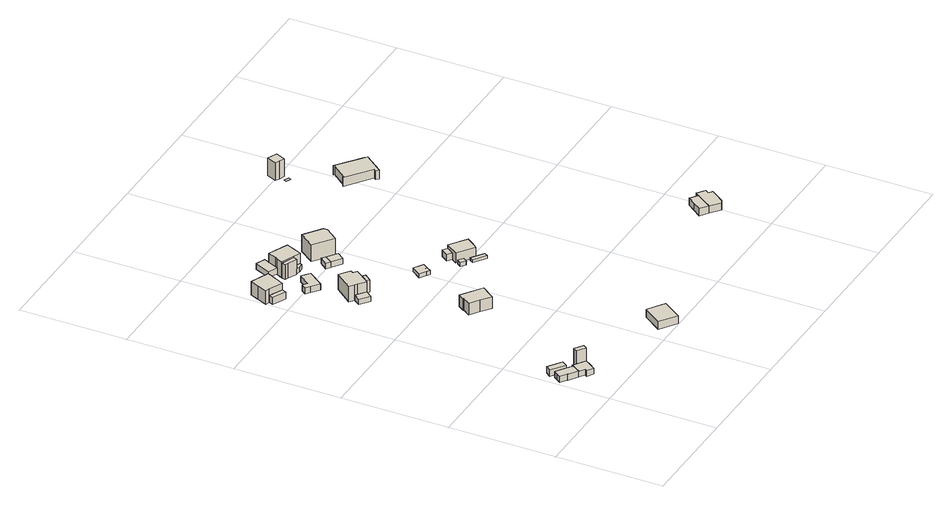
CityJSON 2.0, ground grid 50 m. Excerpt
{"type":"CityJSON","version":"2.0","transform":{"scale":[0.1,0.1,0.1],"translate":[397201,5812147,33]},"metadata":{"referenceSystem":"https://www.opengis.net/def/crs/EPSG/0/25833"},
"CityObjects":{
"building1":{"type":"Building","attributes":{"Gemeindeschluessel":"11000009","function":"31001_1010"},"address":[{"country":"Germany","locality":"Berlin","thoroughfareNumber":"13","thoroughfareName":"Johannisthaler Chaussee"}],"children":["building1-1","building1-2","building1-3"]},
"building1-1":{"type":"BuildingPart","attributes":{"BezugspunktDach":"2200","measuredHeight":3.44,"storeysAboveGround":1},"parents":["building1"],"geometry":[{"type":"MultiSurface","lod":"1","boundaries":[[[0,1,2,3,4,5,6,7,8,9]],[[10,11,12,13,14,15,16,17,18,19]],[[12,11,7,6]],[[13,12,6,5]],[[15,14,4,3]],[[16,15,3,2]],[[17,16,2,1]],[[18,17,1,0]],[[19,18,0,9]],[[10,20,21,8]],[[19,9,21,20]],[[11,10,8,7]],[[14,13,5,4]]]}]},
"building1-2":{"type":"BuildingPart","attributes":{"BezugspunktDach":"2200","measuredHeight":3.44,"storeysAboveGround":1},"parents":["building1"],"geometry":[{"type":"MultiSurface","lod":"1","boundaries":[[[22,23,24,25,26,27,28,29,30]],[[31,32,33,11,20,19,34,35,36]],[[31,36,30,29]],[[32,31,29,28]],[[33,32,28,27]],[[11,33,27,26]],[[21,8,7,26,25]],[[19,9,21,20,25,24]],[[34,19,24,23]],[[35,34,23,22]],[[36,35,22,30]],[[20,37,10,8,21]],[[7,8,10,11]],[[20,21,9,19,38]]]}]},
"building1-3":{"type":"BuildingPart","attributes":{"BezugspunktDach":"2200","measuredHeight":9.46,"storeysAboveGround":1},"parents":["building1"],"geometry":[{"type":"Solid","lod":"1","boundaries":[[[[39,40,41,42]],[[43,44,14,13]],[[43,13,42,41]],[[44,43,41,40]],[[14,44,40,39]],[[13,5,4,14,39,42]],[[14,4,5,13]]]]}]},
"building2":{"type":"Building","attributes":{"Gemeindeschluessel":"11000009","BezugspunktDach":"2200","function":"31001_2723","measuredHeight":3,"storeysAboveGround":1},"address":[{"country":"Germany","locality":"Berlin","thoroughfareNumber":"13 (1)","thoroughfareName":"Johannisthaler Chaussee"}],"geometry":[{"type":"Solid","lod":"1","boundaries":[[[[45,46,47,48]],[[49,50,51,52]],[[49,52,48,47]],[[50,49,47,46]],[[51,50,46,45]],[[52,51,45,48]]]]}]},
"building3":{"type":"Building","attributes":{"Gemeindeschluessel":"11000009","BezugspunktDach":"2200","function":"31001_2143","measuredHeight":3.42,"storeysAboveGround":1},"address":[{"country":"Germany","locality":"Berlin","thoroughfareNumber":"112A (1)","thoroughfareName":"Königsheideweg"}],"geometry":[{"type":"Solid","lod":"1","boundaries":[[[[53,54,55,56]],[[57,58,59,60]],[[57,60,56,55]],[[58,57,55,54]],[[59,58,54,53]],[[60,59,53,56]]]]}]},
"building4":{"type":"Building","attributes":{"Gemeindeschluessel":"11000009","BezugspunktDach":"2200","function":"31001_1010","measuredHeight":8.28,"storeysAboveGround":2},"address":[{"country":"Germany","locality":"Berlin","thoroughfareNumber":"112A","thoroughfareName":"Königsheideweg"}],"geometry":[{"type":"Solid","lod":"1","boundaries":[[[[61,62,63,64,65,66,67]],[[68,69,70,71,72,73,74]],[[68,74,67,66]],[[69,68,66,65]],[[70,69,65,64]],[[71,70,64,63]],[[72,71,63,62]],[[73,72,62,61]],[[74,73,61,67]]]]}]},
"building5":{"type":"Building","attributes":{"Gemeindeschluessel":"11000009","BezugspunktDach":"2200","function":"31001_2143","measuredHeight":2.88,"storeysAboveGround":1},"address":[{"country":"Germany","locality":"Berlin","thoroughfareNumber":"4 (1)","thoroughfareName":"Johannisthaler Chaussee"}],"geometry":[{"type":"Solid","lod":"1","boundaries":[[[[75,76,77,78]],[[79,80,81,82]],[[79,82,78,77]],[[80,79,77,76]],[[81,80,76,75]],[[82,81,75,78]]]]}]},
"building6":{"type":"Building","attributes":{"Gemeindeschluessel":"11000009","BezugspunktDach":"2200","function":"31001_1010","measuredHeight":7.4,"storeysAboveGround":1},"address":[{"country":"Germany","locality":"Berlin","thoroughfareNumber":"7","thoroughfareName":"Johannisthaler Chaussee"}],"geometry":[{"type":"Solid","lod":"1","boundaries":[[[[83,84,85,86,87,88,89,90,91]],[[92,93,94,95,96,97,98,99,100]],[[92,100,91,90]],[[93,92,90,89]],[[94,93,89,88]],[[95,94,88,87]],[[96,95,87,86]],[[97,96,86,85]],[[98,97,85,84]],[[99,98,84,83]],[[100,99,83,91]]]]}]},
"building7":{"type":"Building","attributes":{"Gemeindeschluessel":"11000009","function":"31001_1010"},"address":[{"country":"Germany","locality":"Berlin","thoroughfareNumber":"4","thoroughfareName":"Johannisthaler Chaussee"}],"children":["building7-1","building7-2"]},
"building7-1":{"type":"BuildingPart","attributes":{"BezugspunktDach":"2200","measuredHeight":9.4,"storeysAboveGround":2},"parents":["building7"],"geometry":[{"type":"MultiSurface","lod":"1","boundaries":[[[101,102,103,104,105,106,107,108,109,110,111]],[[112,113,114,115,116,117,118,80,119,79,120]],[[112,120,111,110]],[[113,112,110,109]],[[114,113,109,108]],[[115,114,108,107]],[[116,115,107,106]],[[117,116,106,105]],[[121,122,105,104]],[[118,117,123,124]],[[80,118,104,103]],[[119,80,103,102]],[[79,119,102,101]],[[120,79,101,111]],[[124,123,122,121]]]}]},
"building7-2":{"type":"BuildingPart","attributes":{"BezugspunktDach":"2200","measuredHeight":6.53,"storeysAboveGround":2},"parents":["building7"],"geometry":[{"type":"Solid","lod":"1","boundaries":[[[[125,126,122,121]],[[123,127,128,124]],[[127,123,122,126]],[[128,127,126,125]],[[124,128,125,121]],[[124,121,122,123]]]]}]},
"building8":{"type":"Building","attributes":{"Gemeindeschluessel":"11000009","BezugspunktDach":"2200","function":"31001_2143","measuredHeight":3.54,"storeysAboveGround":1},"address":[{"country":"Germany","locality":"Berlin","thoroughfareNumber":"114A (1)","thoroughfareName":"Königsheideweg"}],"geometry":[{"type":"Solid","lod":"1","boundaries":[[[[129,130,131,132,133,134,135,136]],[[137,138,139,140,141,142,143,144]],[[137,144,136,135]],[[138,137,135,134]],[[139,138,134,133]],[[140,139,133,132]],[[141,140,132,131]],[[142,141,131,130]],[[143,142,130,129]],[[144,143,129,136]]]]}]},
"building9":{"type":"Building","attributes":{"Gemeindeschluessel":"11000009","BezugspunktDach":"2200","function":"31001_1310","measuredHeight":4.69,"storeysAboveGround":1},"address":[{"country":"Germany","locality":"Berlin","thoroughfareNumber":"116","thoroughfareName":"Königsheideweg"}],"geometry":[{"type":"Solid","lod":"1","boundaries":[[[[145,146,147,148,149]],[[150,151,152,153,154]],[[150,154,149,148]],[[151,150,148,147]],[[152,151,147,146]],[[153,152,146,145]],[[154,153,145,149]]]]}]},
"building10":{"type":"Building","attributes":{"Gemeindeschluessel":"11000009","BezugspunktDach":"2200","function":"31001_1010","measuredHeight":2.95,"storeysAboveGround":1},"address":[{"country":"Germany","locality":"Berlin","thoroughfareNumber":"114A (2)","thoroughfareName":"Königsheideweg"}],"geometry":[{"type":"Solid","lod":"1","boundaries":[[[[155,156,157,158,159]],[[160,161,162,163,164]],[[160,164,159,158]],[[161,160,158,157]],[[162,161,157,156]],[[163,162,156,155]],[[164,163,155,159]]]]}]},
"building11":{"type":"Building","attributes":{"Gemeindeschluessel":"11000009","BezugspunktDach":"2200","function":"51009_1610","measuredHeight":2.29,"storeysAboveGround":0},"address":[{"country":"Germany","locality":"Berlin"}],"geometry":[{"type":"Solid","lod":"1","boundaries":[[[[165,166,167,168,169]],[[170,171,172,173,174]],[[170,174,169,168]],[[171,170,168,167]],[[172,171,167,166]],[[173,172,166,165]],[[174,173,165,169]]]]}]},
"building12":{"type":"Building","attributes":{"Gemeindeschluessel":"11000009","function":"31001_1010"},"address":[{"country":"Germany","locality":"Berlin","thoroughfareNumber":"114A","thoroughfareName":"Königsheideweg"}],"children":["building12-1","building12-2"]},
"building12-1":{"type":"BuildingPart","attributes":{"BezugspunktDach":"2200","measuredHeight":8.36,"storeysAboveGround":2},"parents":["building12"],"geometry":[{"type":"MultiSurface","lod":"1","boundaries":[[[175,176,177,178,179,180,181,182]],[[183,184,185,186,187,188,189,190]],[[183,190,182,181]],[[184,183,181,180]],[[185,184,180,179]],[[186,185,179,178]],[[187,186,178,177]],[[188,187,177,176]],[[191,189,188,176,175]],[[192,193,191,175,182]],[[190,192,194]],[[190,193,192]]]}]},
"building12-2":{"type":"BuildingPart","attributes":{"BezugspunktDach":"2200","measuredHeight":7.31,"storeysAboveGround":2},"parents":["building12"],"geometry":[{"type":"Solid","lod":"1","boundaries":[[[[195,196,191,193,197]],[[190,189,198,199,200]],[[190,200,197,193]],[[198,189,191,196]],[[199,198,196,195]],[[200,199,195,197]],[[191,189,190,193]]]]}]},
"building13":{"type":"Building","attributes":{"Gemeindeschluessel":"11000009","BezugspunktDach":"2200","function":"51009_1610","measuredHeight":2.66,"storeysAboveGround":0},"address":[{"country":"Germany","locality":"Berlin"}],"geometry":[{"type":"Solid","lod":"1","boundaries":[[[[201,202,203,204]],[[205,206,207,208]],[[205,208,204,203]],[[206,205,203,202]],[[207,206,202,201]],[[208,207,201,204]]]]}]},
"building14":{"type":"Building","attributes":{"Gemeindeschluessel":"11000009","BezugspunktDach":"2200","function":"31001_1313","measuredHeight":1.8,"storeysAboveGround":1},"address":[{"country":"Germany","locality":"Berlin","thoroughfareNumber":"3 (1)","thoroughfareName":"Johannisthaler Chaussee"}],"geometry":[{"type":"Solid","lod":"1","boundaries":[[[[209,210,211,212,213,214]],[[215,216,217,218,219,220]],[[215,220,214,213]],[[216,215,213,212]],[[217,216,212,211]],[[218,217,211,210]],[[219,218,210,209]],[[220,219,209,214]]]]}]},
"building15":{"type":"Building","attributes":{"Gemeindeschluessel":"11000009","BezugspunktDach":"2200","function":"51009_1610","measuredHeight":1.76,"storeysAboveGround":0},"address":[{"country":"Germany","locality":"Berlin"}],"geometry":[{"type":"Solid","lod":"1","boundaries":[[[[210,211,221,209]],[[222,217,218,219]],[[222,219,209,221]],[[217,222,221,211]],[[218,217,211,210]],[[219,218,210,209]]]]}]},
"building16":{"type":"Building","attributes":{"Gemeindeschluessel":"11000009","BezugspunktDach":"2200","function":"31001_2143","measuredHeight":2.68,"storeysAboveGround":1},"address":[{"country":"Germany","locality":"Berlin","thoroughfareNumber":"114 (1)","thoroughfareName":"Königsheideweg"}],"geometry":[{"type":"Solid","lod":"1","boundaries":[[[[223,224,202,201]],[[206,225,226,207]],[[206,207,201,202]],[[225,206,202,224]],[[226,225,224,223]],[[207,226,223,201]]]]}]},
"building17":{"type":"Building","attributes":{"Gemeindeschluessel":"11000009","BezugspunktDach":"2200","function":"31001_1010","measuredHeight":8.38,"storeysAboveGround":2},"address":[{"country":"Germany","locality":"Berlin","thoroughfareNumber":"114","thoroughfareName":"Königsheideweg"}],"geometry":[{"type":"Solid","lod":"1","boundaries":[[[[227,228,229,230,231]],[[232,233,234,235,236]],[[232,236,231,230]],[[233,232,230,229]],[[234,233,229,228]],[[235,234,228,227]],[[236,235,227,231]]]]}]},
"building18":{"type":"Building","attributes":{"Gemeindeschluessel":"11000009","BezugspunktDach":"2200","function":"31001_2723","measuredHeight":1.92,"storeysAboveGround":1},"address":[{"country":"Germany","locality":"Berlin","thoroughfareNumber":"3 (2)","thoroughfareName":"Johannisthaler Chaussee"}],"geometry":[{"type":"Solid","lod":"1","boundaries":[[[[237,238,239,240]],[[241,242,243,244]],[[241,244,240,239]],[[242,241,239,238]],[[243,242,238,237]],[[244,243,237,240]]]]}]},
"building19":{"type":"Building","attributes":{"Gemeindeschluessel":"11000009","BezugspunktDach":"2200","function":"31001_2723","measuredHeight":1.46,"storeysAboveGround":1},"address":[{"country":"Germany","locality":"Berlin","thoroughfareNumber":"3 (3)","thoroughfareName":"Johannisthaler Chaussee"}],"geometry":[{"type":"Solid","lod":"1","boundaries":[[[[245,246,247,248]],[[249,250,251,252]],[[249,252,248,247]],[[250,249,247,246]],[[251,250,246,245]],[[252,251,245,248]]]]}]},
"building20":{"type":"Building","attributes":{"Gemeindeschluessel":"11000009","function":"31001_1010"},"address":[{"country":"Germany","locality":"Berlin","thoroughfareNumber":"3","thoroughfareName":"Johannisthaler Chaussee"}],"children":["building20-1","building20-2"]},
"building20-1":{"type":"BuildingPart","attributes":{"BezugspunktDach":"2200","measuredHeight":6.7,"storeysAboveGround":2},"parents":["building20"],"geometry":[{"type":"MultiSurface","lod":"1","boundaries":[[[253,254,255,256,257]],[[258,259,260,261,262]],[[263,264,265,262,257,256]],[[259,258,256,255]],[[260,259,255,254]],[[261,260,254,253]],[[262,261,253,257]],[[266,258,265,264,263]]]}]},
"building20-2":{"type":"BuildingPart","attributes":{"BezugspunktDach":"2200","measuredHeight":3.36,"storeysAboveGround":2},"parents":["building20"],"geometry":[{"type":"Solid","lod":"1","boundaries":[[[[264,263,267,268]],[[269,258,265,270]],[[269,270,268,267]],[[258,269,267,263]],[[270,265,264,268]],[[265,258,263,264]]]]}]},
"building21":{"type":"Building","attributes":{"Gemeindeschluessel":"11000009","BezugspunktDach":"2200","function":"31001_2540","measuredHeight":0.085,"storeysAboveGround":1},"address":[{"country":"Germany","locality":"Berlin","thoroughfareNumber":"115 (1)","thoroughfareName":"Königsheideweg"}],"geometry":[{"type":"Solid","lod":"1","boundaries":[[[[271,272,273,274]],[[275,276,277,278]],[[275,278,274,273]],[[276,275,273,272]],[[277,276,272,271]],[[278,277,271,274]]]]}]},
"building22":{"type":"Building","attributes":{"Gemeindeschluessel":"11000009","BezugspunktDach":"2200","function":"51001_1008","measuredHeight":9.38,"storeysAboveGround":0},"address":[{"country":"Germany","locality":"Berlin"}],"geometry":[{"type":"Solid","lod":"1","boundaries":[[[[279,280,281,282,283,284]],[[285,286,287,288,289,290]],[[285,290,284,283]],[[286,285,283,282]],[[287,286,282,281]],[[288,287,281,280]],[[289,288,280,279]],[[290,289,279,284]]]]}]},
"building23":{"type":"Building","attributes":{"Gemeindeschluessel":"11000009","BezugspunktDach":"2200","function":"31001_2520","measuredHeight":4.27,"storeysAboveGround":1},"address":[{"country":"Germany","locality":"Berlin","thoroughfareNumber":"115","thoroughfareName":"Königsheideweg"}],"geometry":[{"type":"Solid","lod":"1","boundaries":[[[[291,292,293,294,295,296,297,298,299,300,301]],[[302,303,304,305,306,307,308,309,310,311,312]],[[302,312,301,300]],[[303,302,300,299]],[[304,303,299,298]],[[305,304,298,297]],[[306,305,297,296]],[[307,306,296,295]],[[308,307,295,294]],[[309,308,294,293]],[[310,309,293,292]],[[311,310,292,291]],[[312,311,291,301]]]]}]},
"building24":{"type":"Building","attributes":{"Gemeindeschluessel":"11000009","function":"31001_1010"},"address":[{"country":"Germany","locality":"Berlin","thoroughfareNumber":"150 (3)","thoroughfareName":"Königsheideweg"}],"children":["building24-1","building24-2"]},
"building24-1":{"type":"BuildingPart","attributes":{"BezugspunktDach":"2200","measuredHeight":3.42,"storeysAboveGround":1},"parents":["building24"],"geometry":[{"type":"MultiSurface","lod":"1","boundaries":[[[313,314,315,316,317,318,319,320]],[[321,322,323,324,325,326,327,328]],[[322,321,319,318]],[[323,322,318,317]],[[324,323,317,316]],[[325,324,316,315]],[[326,325,315,314]],[[327,326,314,313]],[[328,327,313,320]],[[321,329,330,319,331]],[[328,320,330,329]]]}]},
"building24-2":{"type":"BuildingPart","attributes":{"BezugspunktDach":"2200","measuredHeight":4.22,"storeysAboveGround":1},"parents":["building24"],"geometry":[{"type":"MultiSurface","lod":"1","boundaries":[[[320,330,319,332,333,334]],[[335,336,321,329,328,337]],[[335,337,334,333]],[[336,335,333,332]],[[321,336,332,319]],[[319,321,319,330]],[[328,320,330,329,330,320]],[[337,328,320,334]],[[329,321,319,330]],[[329,330,320,328,338]]]}]}
},
"vertices":[
[106,166,40],[100,157,40],[129,138,40],[150,168,40],[166,192,40],[125,219,40],[110,229,40],[105,222,40],[96,207,40],[81,184,40],[96,207,11],[105,222,11],[110,229,11],[125,219,11],[166,192,11],[150,168,11],[129,138,11],[100,157,11],[106,166,11],[81,184,11],[93,203,11],[93,203,40],
[39,214,41],[39,213,41],[81,184,41],[93,203,41],[105,222,41],[34,272,41],[32,269,41],[22,254,41],[8,235,41],[22,254,11],[32,269,11],[34,272,11],[39,213,11],[39,214,11],[8,235,11],[95,206,11],[87,193,11],
[166,192,105],[177,209,105],[138,236,105],[125,219,105],[138,236,11],[177,209,11],
[96,249,42],[113,274,42],[49,318,42],[31,294,42],[49,318,12],[113,274,12],[96,249,12],[31,294,12],
[74,1546,40],[83,1566,40],[20,1595,40],[11,1574,40],[20,1595,6],[83,1566,6],[74,1546,6],[11,1574,6],
[20,1595,72],[83,1566,72],[103,1609,72],[123,1652,72],[38,1689,72],[20,1646,72],[1,1603,72],[20,1646,5],[38,1689,5],[123,1652,5],[103,1609,5],[83,1566,5],[20,1595,5],[1,1603,5],
[211,1219,35],[234,1249,35],[189,1283,35],[167,1253,35],[189,1283,9],[234,1249,9],[211,1219,9],[167,1253,9],
[353,780,62],[398,747,62],[443,810,62],[397,841,62],[395,843,62],[348,875,62],[329,848,62],[332,846,62],[308,812,62],[332,846,5],[329,848,5],[348,875,5],[395,843,5],[397,841,5],[443,810,5],[398,747,5],[353,780,5],[308,812,5],
[189,1283,85],[201,1274,85],[234,1249,85],[250,1270,85],[274,1301,85],[288,1320,85],[269,1333,85],[278,1345,85],[264,1356,85],[232,1380,85],[167,1299,85],[232,1380,9],[264,1356,9],[278,1345,9],[269,1333,9],[288,1320,9],[274,1301,9],[250,1270,9],[201,1274,9],[167,1299,9],[250,1270,72],[274,1301,72],[274,1301,11],[250,1270,11],
[271,1254,72],[295,1285,72],[295,1285,11],[271,1254,11],
[161,1474,38],[197,1446,38],[252,1519,38],[234,1533,38],[216,1548,38],[177,1496,38],[157,1511,38],[140,1489,38],[157,1511,8],[177,1496,8],[216,1548,8],[234,1533,8],[252,1519,8],[197,1446,8],[161,1474,8],[140,1489,8],
[641,2,44],[702,91,44],[664,118,44],[625,144,44],[564,56,44],[625,144,6],[664,118,6],[702,91,6],[641,2,6],[564,56,6],
[228,1663,36],[251,1714,36],[262,1739,36],[220,1757,36],[186,1681,36],[220,1757,7],[262,1739,7],[251,1714,7],[228,1663,7],[186,1681,7],
[280,1585,31],[305,1587,31],[310,1597,31],[277,1610,31],[267,1591,31],[277,1610,8],[310,1597,8],[305,1587,8],[280,1585,8],[267,1591,8],
[277,1610,81],[310,1597,81],[326,1635,81],[342,1673,81],[251,1714,81],[233,1674,81],[228,1663,81],[215,1635,81],[228,1663,3],[233,1674,3],[251,1714,3],[342,1673,3],[326,1635,3],[310,1597,3],[277,1610,3],[215,1635,3],[277,1610,76],[215,1635,55],[215,1635,76],[215,1635,65],
[225,1610,76],[267,1591,76],[208,1617,76],[267,1591,3],[225,1610,3],[208,1617,3],
[368,1484,37],[394,1520,37],[377,1534,37],[349,1498,37],[377,1534,10],[394,1520,10],[368,1484,10],[349,1498,10],
[497,1101,26],[510,1092,26],[524,1113,26],[540,1137,26],[497,1166,26],[466,1121,26],[497,1166,8],[540,1137,8],[524,1113,8],[510,1092,8],[497,1101,8],[466,1121,8],
[511,1122,26],[511,1122,8],
[414,1451,37],[441,1486,37],[441,1486,10],[414,1451,10],
[458,1508,94],[505,1569,94],[503,1587,94],[422,1646,94],[369,1576,94],[422,1646,11],[503,1587,11],[505,1569,11],[458,1508,11],[369,1576,11],
[642,992,28],[654,1009,28],[633,1026,28],[620,1008,28],[633,1026,8],[654,1009,8],[642,992,8],[620,1008,8],
[723,934,23],[734,950,23],[678,990,23],[667,974,23],[678,990,9],[734,950,9],[723,934,9],[667,974,9],
[711,981,58],[732,1009,58],[753,1038,58],[675,1094,58],[634,1037,58],[675,1094,8],[753,1038,8],[732,1009,8],[711,981,8],[634,1037,8],[675,1094,41],[652,1061,41],[652,1061,8],[675,1094,30],
[654,1109,41],[631,1076,41],[654,1109,8],[631,1076,8],
[888,1932,16],[893,1945,16],[871,1955,16],[865,1942,16],[871,1955,15],[893,1945,15],[888,1932,15],[865,1942,15],
[876,1978,100],[899,1968,100],[919,2014,100],[897,2024,100],[874,2034,100],[854,1989,100],[874,2034,12],[897,2024,12],[919,2014,12],[899,1968,12],[876,1978,12],[854,1989,12],
[1055,1628,57],[1047,1617,57],[1059,1607,57],[1129,1696,57],[1116,1705,57],[1004,1793,57],[1001,1790,57],[1005,1787,57],[949,1716,57],[945,1719,57],[941,1714,57],[945,1719,14],[949,1716,14],[1005,1787,14],[1001,1790,14],[1004,1793,14],[1116,1705,14],[1129,1696,14],[1059,1607,14],[1047,1617,14],[1055,1628,14],[941,1714,14],
[1493,230,45],[1509,238,45],[1555,301,45],[1537,314,45],[1549,331,45],[1513,357,45],[1501,340,45],[1447,265,45],[1501,340,10],[1513,357,10],[1549,331,10],[1537,314,10],[1555,301,10],[1509,238,10],[1493,230,10],[1447,265,10],[1474,303,10],[1474,303,45],[1501,340,20],
[1465,366,45],[1438,329,45],[1411,293,45],[1438,329,10],[1465,366,10],[1411,293,10],[1460,284,10]
]}
